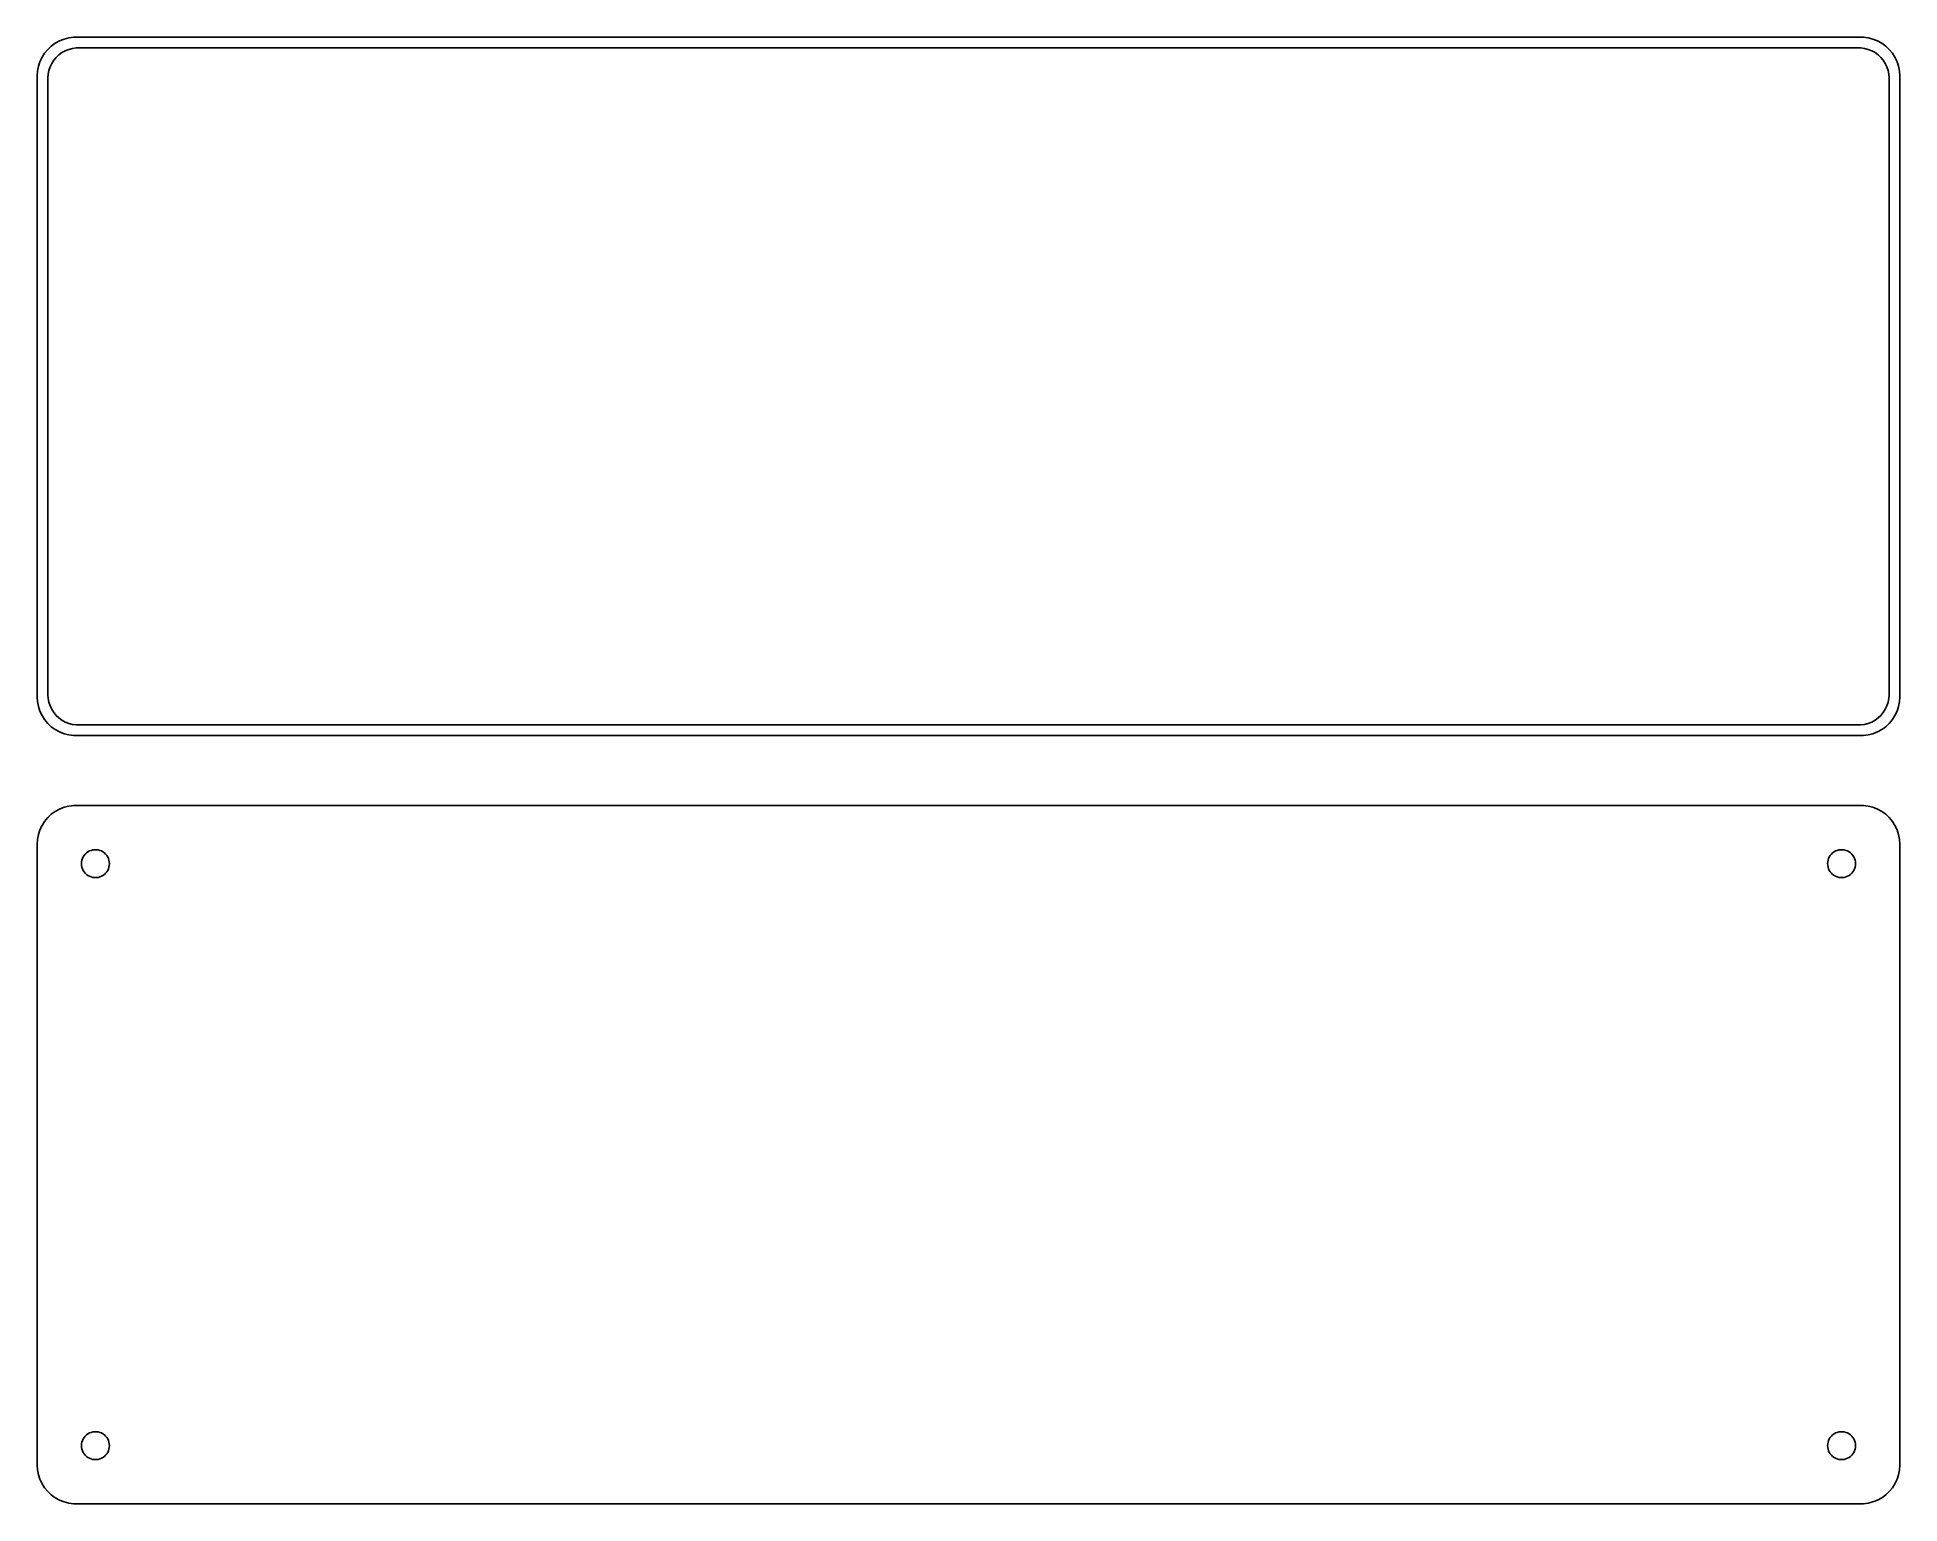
# Model space of a CAD drawing. Header units: metres. Extents: x -120 to 120, y 54 to 243.
import ezdxf

# ---------------------------------------------------------------- set-up
doc = ezdxf.new("R2010")
doc.units = ezdxf.units.M

msp = doc.modelspace()

# ---------------------------------------------------------------- linework, layer by layer
for p, q in [((-117.129, 242.524), (-117.679, 242.222)), ((-116.545, 242.755), (-117.129, 242.524)), ((-115.937, 242.911), (-116.545, 242.755)), ((-115.314, 242.99), (-115.937, 242.911)), ((115.314, 242.99), (-115.314, 242.99)), ((115.937, 242.911), (115.314, 242.99)), ((116.545, 242.755), (115.937, 242.911)), ((117.129, 242.524), (116.545, 242.755)), ((117.679, 242.222), (117.129, 242.524)), ((-119.382, 240.409), (-119.649, 239.841)), ((-119.045, 240.939), (-119.382, 240.409)), ((-118.645, 241.423), (-119.045, 240.939)), ((-118.187, 241.853), (-118.645, 241.423)), ((-117.679, 242.222), (-118.187, 241.853)), ((-118.141, 239.614), (-117.88, 240.024)), ((-117.88, 240.024), (-117.571, 240.399)), ((-117.571, 240.399), (-117.216, 240.731)), ((-117.216, 240.731), (-116.823, 241.017)), ((-116.823, 241.017), (-116.398, 241.251)), ((-116.398, 241.251), (-115.946, 241.43)), ((-115.946, 241.43), (-115.475, 241.551)), ((-115.475, 241.551), (-114.993, 241.612)), ((-114.993, 241.612), (114.993, 241.612)), ((114.993, 241.612), (115.475, 241.551)), ((115.475, 241.551), (115.946, 241.43)), ((115.946, 241.43), (116.398, 241.251)), ((116.398, 241.251), (116.823, 241.017)), ((116.823, 241.017), (117.216, 240.731)), ((117.216, 240.731), (117.571, 240.399)), ((117.571, 240.399), (117.88, 240.024)), ((118.187, 241.853), (117.679, 242.222)), ((117.88, 240.024), (118.141, 239.614)), ((118.645, 241.423), (118.187, 241.853)), ((119.045, 240.939), (118.645, 241.423)), ((119.382, 240.409), (119.045, 240.939)), ((119.649, 239.841), (119.382, 240.409)), ((-119.961, 238.627), (-120, 238)), ((-120, 238), (-120, 158)), ((-119.843, 239.243), (-119.961, 238.627)), ((-119.649, 239.841), (-119.843, 239.243)), ((-118.619, 237.75), (-118.589, 238.235)), ((-118.619, 158.25), (-118.619, 237.75)), ((-118.589, 238.235), (-118.498, 238.712)), ((-118.498, 238.712), (-118.348, 239.174)), ((-118.348, 239.174), (-118.141, 239.614)), ((118.141, 239.614), (118.348, 239.174)), ((118.348, 239.174), (118.498, 238.712)), ((118.498, 238.712), (118.589, 238.235)), ((118.589, 238.235), (118.619, 237.75)), ((118.619, 237.75), (118.619, 158.25)), ((119.843, 239.243), (119.649, 239.841)), ((119.961, 238.627), (119.843, 239.243)), ((120, 238), (119.961, 238.627)), ((120, 158), (120, 238)), ((-120, 158), (-119.961, 157.373)), ((-119.961, 157.373), (-119.843, 156.757)), ((-119.843, 156.757), (-119.649, 156.159)), ((-119.649, 156.159), (-119.382, 155.591)), ((-118.589, 157.765), (-118.619, 158.25)), ((-118.498, 157.288), (-118.589, 157.765)), ((-118.348, 156.826), (-118.498, 157.288)), ((-118.141, 156.386), (-118.348, 156.826)), ((-117.88, 155.976), (-118.141, 156.386)), ((118.141, 156.386), (117.88, 155.976)), ((118.348, 156.826), (118.141, 156.386)), ((118.498, 157.288), (118.348, 156.826)), ((118.589, 157.765), (118.498, 157.288)), ((118.619, 158.25), (118.589, 157.765)), ((119.382, 155.591), (119.649, 156.159)), ((119.649, 156.159), (119.843, 156.757)), ((119.843, 156.757), (119.961, 157.373)), ((119.961, 157.373), (120, 158)), ((-119.382, 155.591), (-119.045, 155.061)), ((-119.045, 155.061), (-118.645, 154.577)), ((-118.645, 154.577), (-118.187, 154.147)), ((-118.187, 154.147), (-117.679, 153.778)), ((-117.571, 155.601), (-117.88, 155.976)), ((-117.679, 153.778), (-117.129, 153.476)), ((-117.216, 155.269), (-117.571, 155.601)), ((-116.823, 154.983), (-117.216, 155.269)), ((-116.398, 154.749), (-116.823, 154.983)), ((-115.946, 154.57), (-116.398, 154.749)), ((-115.475, 154.449), (-115.946, 154.57)), ((-114.993, 154.388), (-115.475, 154.449)), ((114.993, 154.388), (-114.993, 154.388)), ((115.475, 154.449), (114.993, 154.388)), ((115.946, 154.57), (115.475, 154.449)), ((116.398, 154.749), (115.946, 154.57)), ((116.823, 154.983), (116.398, 154.749)), ((117.216, 155.269), (116.823, 154.983)), ((117.129, 153.476), (117.679, 153.778)), ((117.571, 155.601), (117.216, 155.269)), ((117.88, 155.976), (117.571, 155.601)), ((117.679, 153.778), (118.187, 154.147)), ((118.187, 154.147), (118.645, 154.577)), ((118.645, 154.577), (119.045, 155.061)), ((119.045, 155.061), (119.382, 155.591)), ((-117.129, 153.476), (-116.545, 153.245)), ((-116.545, 153.245), (-115.937, 153.089)), ((-115.937, 153.089), (-115.314, 153.01)), ((-115.314, 153.01), (115.314, 153.01)), ((115.314, 153.01), (115.937, 153.089)), ((115.937, 153.089), (116.545, 153.245)), ((116.545, 153.245), (117.129, 153.476)), ((-119.045, 141.939), (-119.382, 141.409)), ((-118.645, 142.423), (-119.045, 141.939)), ((-118.187, 142.853), (-118.645, 142.423)), ((-117.679, 143.222), (-118.187, 142.853)), ((-117.129, 143.524), (-117.679, 143.222)), ((-116.545, 143.755), (-117.129, 143.524)), ((-115.937, 143.911), (-116.545, 143.755)), ((-115.314, 143.99), (-115.937, 143.911)), ((115.314, 143.99), (-115.314, 143.99)), ((115.937, 143.911), (115.314, 143.99)), ((116.545, 143.755), (115.937, 143.911)), ((117.129, 143.524), (116.545, 143.755)), ((117.679, 143.222), (117.129, 143.524)), ((118.187, 142.853), (117.679, 143.222)), ((118.645, 142.423), (118.187, 142.853)), ((119.045, 141.939), (118.645, 142.423)), ((119.382, 141.409), (119.045, 141.939)), ((-119.961, 139.627), (-120, 139)), ((-119.843, 140.243), (-119.961, 139.627)), ((-119.649, 140.841), (-119.843, 140.243)), ((-119.382, 141.409), (-119.649, 140.841)), ((119.649, 140.841), (119.382, 141.409)), ((119.843, 140.243), (119.649, 140.841)), ((119.961, 139.627), (119.843, 140.243)), ((120, 139), (119.961, 139.627)), ((-120, 139), (-120, 59)), ((-114.286, 136.726), (-114.243, 136.948)), ((-114.243, 136.948), (-114.174, 137.163)), ((-114.174, 137.163), (-114.077, 137.367)), ((-114.077, 137.367), (-113.956, 137.558)), ((-113.956, 137.558), (-113.812, 137.732)), ((-113.812, 137.732), (-113.647, 137.887)), ((-113.647, 137.887), (-113.464, 138.02)), ((-113.464, 138.02), (-113.266, 138.129)), ((-113.266, 138.129), (-113.056, 138.212)), ((-113.056, 138.212), (-112.837, 138.268)), ((-112.837, 138.268), (-112.613, 138.296)), ((-112.613, 138.296), (-112.387, 138.296)), ((-112.387, 138.296), (-112.163, 138.268)), ((-112.163, 138.268), (-111.944, 138.212)), ((-111.944, 138.212), (-111.734, 138.129)), ((-111.734, 138.129), (-111.536, 138.02)), ((-111.536, 138.02), (-111.353, 137.887)), ((-111.353, 137.887), (-111.188, 137.732)), ((-111.188, 137.732), (-111.044, 137.558)), ((-111.044, 137.558), (-110.923, 137.367)), ((-110.923, 137.367), (-110.826, 137.163)), ((-110.826, 137.163), (-110.757, 136.948)), ((-110.757, 136.948), (-110.714, 136.726)), ((110.714, 136.726), (110.757, 136.948)), ((110.757, 136.948), (110.826, 137.163)), ((110.826, 137.163), (110.923, 137.367)), ((110.923, 137.367), (111.044, 137.558)), ((111.044, 137.558), (111.188, 137.732)), ((111.188, 137.732), (111.353, 137.887)), ((111.353, 137.887), (111.536, 138.02)), ((111.536, 138.02), (111.734, 138.129)), ((111.734, 138.129), (111.944, 138.212)), ((111.944, 138.212), (112.163, 138.268)), ((112.163, 138.268), (112.387, 138.296)), ((112.387, 138.296), (112.613, 138.296)), ((112.613, 138.296), (112.837, 138.268)), ((112.837, 138.268), (113.056, 138.212)), ((113.056, 138.212), (113.266, 138.129)), ((113.266, 138.129), (113.464, 138.02)), ((113.464, 138.02), (113.647, 137.887)), ((113.647, 137.887), (113.812, 137.732)), ((113.812, 137.732), (113.956, 137.558)), ((113.956, 137.558), (114.077, 137.367)), ((114.077, 137.367), (114.174, 137.163)), ((114.174, 137.163), (114.243, 136.948)), ((114.243, 136.948), (114.286, 136.726)), ((120, 59), (120, 139)), ((-114.3, 136.5), (-114.286, 136.726)), ((-114.286, 136.274), (-114.3, 136.5)), ((-114.243, 136.052), (-114.286, 136.274)), ((-114.174, 135.837), (-114.243, 136.052)), ((-114.077, 135.633), (-114.174, 135.837)), ((-113.956, 135.442), (-114.077, 135.633)), ((-113.812, 135.268), (-113.956, 135.442)), ((-113.647, 135.113), (-113.812, 135.268)), ((-113.464, 134.98), (-113.647, 135.113)), ((-113.266, 134.871), (-113.464, 134.98)), ((-113.056, 134.788), (-113.266, 134.871)), ((-112.837, 134.732), (-113.056, 134.788)), ((-112.613, 134.704), (-112.837, 134.732)), ((-112.387, 134.704), (-112.613, 134.704)), ((-112.163, 134.732), (-112.387, 134.704)), ((-111.944, 134.788), (-112.163, 134.732)), ((-111.734, 134.871), (-111.944, 134.788)), ((-111.536, 134.98), (-111.734, 134.871)), ((-111.353, 135.113), (-111.536, 134.98)), ((-111.188, 135.268), (-111.353, 135.113)), ((-111.044, 135.442), (-111.188, 135.268)), ((-110.923, 135.633), (-111.044, 135.442)), ((-110.826, 135.837), (-110.923, 135.633)), ((-110.757, 136.052), (-110.826, 135.837)), ((-110.714, 136.274), (-110.757, 136.052)), ((-110.714, 136.726), (-110.7, 136.5)), ((-110.7, 136.5), (-110.714, 136.274)), ((110.7, 136.5), (110.714, 136.726)), ((110.714, 136.274), (110.7, 136.5)), ((110.757, 136.052), (110.714, 136.274)), ((110.826, 135.837), (110.757, 136.052)), ((110.923, 135.633), (110.826, 135.837)), ((111.044, 135.442), (110.923, 135.633)), ((111.188, 135.268), (111.044, 135.442)), ((111.353, 135.113), (111.188, 135.268)), ((111.536, 134.98), (111.353, 135.113)), ((111.734, 134.871), (111.536, 134.98)), ((111.944, 134.788), (111.734, 134.871)), ((112.163, 134.732), (111.944, 134.788)), ((112.387, 134.704), (112.163, 134.732)), ((112.613, 134.704), (112.387, 134.704)), ((112.837, 134.732), (112.613, 134.704)), ((113.056, 134.788), (112.837, 134.732)), ((113.266, 134.871), (113.056, 134.788)), ((113.464, 134.98), (113.266, 134.871)), ((113.647, 135.113), (113.464, 134.98)), ((113.812, 135.268), (113.647, 135.113)), ((113.956, 135.442), (113.812, 135.268)), ((114.077, 135.633), (113.956, 135.442)), ((114.174, 135.837), (114.077, 135.633)), ((114.243, 136.052), (114.174, 135.837)), ((114.286, 136.274), (114.243, 136.052)), ((114.286, 136.726), (114.3, 136.5)), ((114.3, 136.5), (114.286, 136.274)), ((-114.077, 62.3672), (-113.956, 62.558)), ((-113.956, 62.558), (-113.812, 62.7322)), ((-113.812, 62.7322), (-113.647, 62.8869)), ((-113.647, 62.8869), (-113.464, 63.0198)), ((-113.464, 63.0198), (-113.266, 63.1287)), ((-113.266, 63.1287), (-113.056, 63.2119)), ((-113.056, 63.2119), (-112.837, 63.2681)), ((-112.837, 63.2681), (-112.613, 63.2964)), ((-112.613, 63.2964), (-112.387, 63.2964)), ((-112.387, 63.2964), (-112.163, 63.2681)), ((-112.163, 63.2681), (-111.944, 63.2119)), ((-111.944, 63.2119), (-111.734, 63.1287)), ((-111.734, 63.1287), (-111.536, 63.0198)), ((-111.536, 63.0198), (-111.353, 62.8869)), ((-111.353, 62.8869), (-111.188, 62.7322)), ((-111.188, 62.7322), (-111.044, 62.558)), ((-111.044, 62.558), (-110.923, 62.3672)), ((110.923, 62.3672), (111.044, 62.558)), ((111.044, 62.558), (111.188, 62.7322)), ((111.188, 62.7322), (111.353, 62.8869)), ((111.353, 62.8869), (111.536, 63.0198)), ((111.536, 63.0198), (111.734, 63.1287)), ((111.734, 63.1287), (111.944, 63.2119)), ((111.944, 63.2119), (112.163, 63.2681)), ((112.163, 63.2681), (112.387, 63.2964)), ((112.387, 63.2964), (112.613, 63.2964)), ((112.613, 63.2964), (112.837, 63.2681)), ((112.837, 63.2681), (113.056, 63.2119)), ((113.056, 63.2119), (113.266, 63.1287)), ((113.266, 63.1287), (113.464, 63.0198)), ((113.464, 63.0198), (113.647, 62.8869)), ((113.647, 62.8869), (113.812, 62.7322)), ((113.812, 62.7322), (113.956, 62.558)), ((113.956, 62.558), (114.077, 62.3672)), ((-114.3, 61.5), (-114.286, 61.7256)), ((-114.286, 61.2744), (-114.3, 61.5)), ((-114.286, 61.7256), (-114.243, 61.9476)), ((-114.243, 61.0524), (-114.286, 61.2744)), ((-114.243, 61.9476), (-114.174, 62.1626)), ((-114.174, 60.8374), (-114.243, 61.0524)), ((-114.174, 62.1626), (-114.077, 62.3672)), ((-114.077, 60.6328), (-114.174, 60.8374)), ((-113.956, 60.442), (-114.077, 60.6328)), ((-113.812, 60.2678), (-113.956, 60.442)), ((-113.647, 60.1131), (-113.812, 60.2678)), ((-113.464, 59.9802), (-113.647, 60.1131)), ((-111.353, 60.1131), (-111.536, 59.9802)), ((-111.188, 60.2678), (-111.353, 60.1131)), ((-111.044, 60.442), (-111.188, 60.2678)), ((-110.923, 60.6328), (-111.044, 60.442)), ((-110.923, 62.3672), (-110.826, 62.1626)), ((-110.826, 60.8374), (-110.923, 60.6328)), ((-110.826, 62.1626), (-110.757, 61.9476)), ((-110.757, 61.0524), (-110.826, 60.8374)), ((-110.757, 61.9476), (-110.714, 61.7256)), ((-110.714, 61.2744), (-110.757, 61.0524)), ((-110.714, 61.7256), (-110.7, 61.5)), ((-110.7, 61.5), (-110.714, 61.2744)), ((110.7, 61.5), (110.714, 61.7256)), ((110.714, 61.2744), (110.7, 61.5)), ((110.714, 61.7256), (110.757, 61.9476)), ((110.757, 61.0524), (110.714, 61.2744)), ((110.757, 61.9476), (110.826, 62.1626)), ((110.826, 60.8374), (110.757, 61.0524)), ((110.826, 62.1626), (110.923, 62.3672)), ((110.923, 60.6328), (110.826, 60.8374)), ((111.044, 60.442), (110.923, 60.6328)), ((111.188, 60.2678), (111.044, 60.442)), ((111.353, 60.1131), (111.188, 60.2678)), ((111.536, 59.9802), (111.353, 60.1131)), ((113.647, 60.1131), (113.464, 59.9802)), ((113.812, 60.2678), (113.647, 60.1131)), ((113.956, 60.442), (113.812, 60.2678)), ((114.077, 60.6328), (113.956, 60.442)), ((114.077, 62.3672), (114.174, 62.1626)), ((114.174, 60.8374), (114.077, 60.6328)), ((114.174, 62.1626), (114.243, 61.9476)), ((114.243, 61.0524), (114.174, 60.8374)), ((114.243, 61.9476), (114.286, 61.7256)), ((114.286, 61.2744), (114.243, 61.0524)), ((114.286, 61.7256), (114.3, 61.5)), ((114.3, 61.5), (114.286, 61.2744)), ((-120, 59), (-119.961, 58.3733)), ((-119.961, 58.3733), (-119.843, 57.7566)), ((-119.843, 57.7566), (-119.649, 57.1594)), ((-113.266, 59.8713), (-113.464, 59.9802)), ((-113.056, 59.7881), (-113.266, 59.8713)), ((-112.837, 59.7319), (-113.056, 59.7881)), ((-112.613, 59.7036), (-112.837, 59.7319)), ((-112.387, 59.7036), (-112.613, 59.7036)), ((-112.163, 59.7319), (-112.387, 59.7036)), ((-111.944, 59.7881), (-112.163, 59.7319)), ((-111.734, 59.8713), (-111.944, 59.7881)), ((-111.536, 59.9802), (-111.734, 59.8713)), ((111.734, 59.8713), (111.536, 59.9802)), ((111.944, 59.7881), (111.734, 59.8713)), ((112.163, 59.7319), (111.944, 59.7881)), ((112.387, 59.7036), (112.163, 59.7319)), ((112.613, 59.7036), (112.387, 59.7036)), ((112.837, 59.7319), (112.613, 59.7036)), ((113.056, 59.7881), (112.837, 59.7319)), ((113.266, 59.8713), (113.056, 59.7881)), ((113.464, 59.9802), (113.266, 59.8713)), ((119.649, 57.1594), (119.843, 57.7566)), ((119.843, 57.7566), (119.961, 58.3733)), ((119.961, 58.3733), (120, 59)), ((-119.649, 57.1594), (-119.382, 56.5912)), ((-119.382, 56.5912), (-119.045, 56.0611)), ((-119.045, 56.0611), (-118.645, 55.5773)), ((-118.645, 55.5773), (-118.187, 55.1474)), ((118.187, 55.1474), (118.645, 55.5773)), ((118.645, 55.5773), (119.045, 56.0611)), ((119.045, 56.0611), (119.382, 56.5912)), ((119.382, 56.5912), (119.649, 57.1594)), ((-118.187, 55.1474), (-117.679, 54.7784)), ((-117.679, 54.7784), (-117.129, 54.4759)), ((-117.129, 54.4759), (-116.545, 54.2447)), ((-116.545, 54.2447), (-115.937, 54.0886)), ((-115.937, 54.0886), (-115.314, 54.0099)), ((-115.314, 54.0099), (115.314, 54.0099)), ((115.314, 54.0099), (115.937, 54.0886)), ((115.937, 54.0886), (116.545, 54.2447)), ((116.545, 54.2447), (117.129, 54.4759)), ((117.129, 54.4759), (117.679, 54.7784)), ((117.679, 54.7784), (118.187, 55.1474))]:
    msp.add_line(p, q)

doc.saveas('drawing.dxf')
